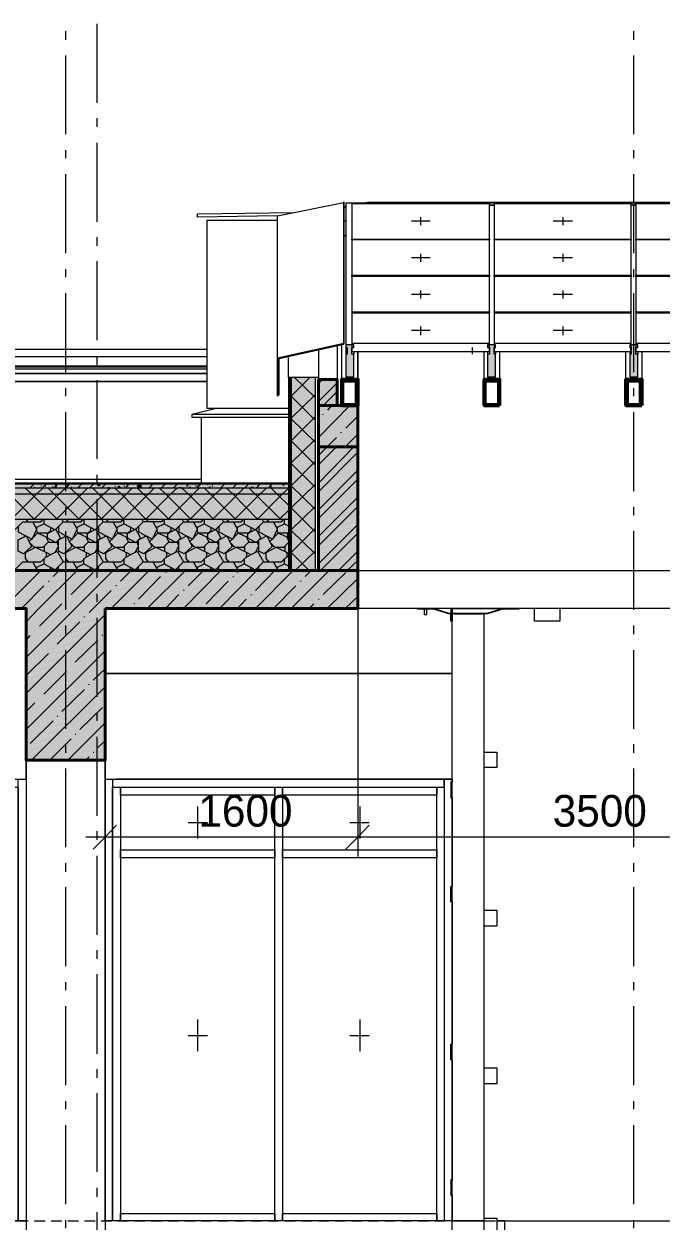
# Model space of a CAD drawing. Header units: millimetres. Extents: x -135211 to 49383, y -8033 to 228499.
# Drawn here: x -91709 to -87675, y 57054 to 64638 of the extents above; entities that cross this region are included whole.
import ezdxf

# ---------------------------------------------------------------- set-up
doc = ezdxf.new("R2010")
doc.units = ezdxf.units.MM
doc.layers.add('PDF _Геометрия', color=7, linetype='Continuous', true_color=0x1d1d1d)
doc.layers.add('PDF _Сплошная заливка', color=7, linetype='Continuous', true_color=0xffffff)
doc.layers.add('PDF _Текст', color=7, linetype='Continuous')

msp = doc.modelspace()

# ---------------------------------------------------------------- hatches: boundary and pattern name
at = {"layer": 'PDF _Сплошная заливка', "transparency": 33554559}
for points in [[(-89619.7, 62546.7), (-89632.4, 62546.7), (-89632.4, 62589.1), (-89619.7, 62589.1), (-89619.7, 62606), (-89670.5, 62606), (-89670.5, 62589.1), (-89662, 62589.1), (-89662, 62546.7), (-89670.5, 62546.7), (-89670.5, 62402.8), (-89619.7, 62402.8)], [(-88722.3, 62546.7), (-88730.8, 62546.7), (-88730.8, 62589.1), (-88722.3, 62589.1), (-88722.3, 62606), (-88773.1, 62606), (-88773.1, 62589.1), (-88760.4, 62589.1), (-88760.4, 62546.7), (-88773.1, 62546.7), (-88773.1, 62402.8), (-88722.3, 62402.8)], [(-87820.7, 62546.7), (-87833.4, 62546.7), (-87833.4, 62589.1), (-87820.7, 62589.1), (-87820.7, 62606), (-87871.5, 62606), (-87871.5, 62589.1), (-87863, 62589.1), (-87863, 62546.7), (-87871.5, 62546.7), (-87871.5, 62402.8), (-87820.7, 62402.8)]]:
    msp.add_hatch(color=7, dxfattribs=at).paths.add_polyline_path(points)
h = msp.add_hatch(color=256, dxfattribs=at)
h.paths.add_polyline_path([(-102920, 61742.4), (-103025.8, 61746.7), (-103135.9, 61746.7), (-103135.9, 61725.5), (-103038.5, 61725.5), (-102945.4, 61721.3), (-102848.1, 61717), (-102754.9, 61712.8), (-102657.6, 61708.6), (-102564.4, 61704.3), (-90026.1, 61700.1), (-90026.1, 61725.5), (-102598.3, 61729.7), (-102810, 61738.2)])
h.paths.add_polyline_path([(-83325.1, 61700.1), (-83325.1, 61725.5), (-85666, 61725.5), (-85666, 61700.1)])
h.paths.add_polyline_path([(-78033.8, 61725.5), (-77805.2, 61725.5), (-77805.2, 61746.7), (-78093.1, 61746.7), (-78385.1, 61742.4), (-78673, 61738.2), (-78965.1, 61734), (-78965.1, 61708.6)])
h = msp.add_hatch(color=256, dxfattribs=at)
h.paths.add_polyline_path([(-102598.3, 61704.3), (-103042.8, 61725.5), (-103135.9, 61725.5), (-103135.9, 61683.2), (-103025.8, 61683.2), (-102920, 61679), (-102810, 61674.7), (-102598.3, 61666.3), (-90026.1, 61662), (-90026.1, 61700.1)])
h.paths.add_polyline_path([(-83325.1, 61662), (-83325.1, 61700.1), (-85666, 61700.1), (-85666, 61662)])
h.paths.add_polyline_path([(-78033.8, 61683.2), (-77805.2, 61683.2), (-77805.2, 61725.5), (-78033.8, 61725.5), (-78965.1, 61708.6), (-78965.1, 61666.3)])
h = msp.add_hatch(color=256, dxfattribs=at)
h.paths.add_polyline_path([(-102920, 61679), (-103025.8, 61683.2), (-103135.9, 61683.2), (-103135.9, 61522.3), (-103025.8, 61522.3), (-102920, 61518.1), (-102810, 61513.9), (-102598.3, 61505.4), (-90026.1, 61501.2), (-90026.1, 61662), (-102598.3, 61666.3), (-102810, 61674.7)])
h.paths.add_polyline_path([(-83325.1, 61501.2), (-83325.1, 61662), (-85666, 61662), (-85666, 61501.2)])
h.paths.add_polyline_path([(-78093.1, 61522.3), (-77805.2, 61522.3), (-77805.2, 61683.2), (-78033.8, 61683.2), (-78965.1, 61666.3), (-78965.1, 61509.6), (-78673, 61513.9), (-78385.1, 61518.1)])
h = msp.add_hatch(color=256, dxfattribs=at)
h.paths.add_polyline_path([(-90026.1, 61175.2), (-90026.1, 61501.2), (-102598.3, 61505.4), (-102810, 61513.9), (-102920, 61518.1), (-103025.8, 61522.3), (-103135.9, 61522.3), (-103135.9, 61175.2)])
h.paths.add_polyline_path([(-83325.1, 61175.2), (-83325.1, 61501.2), (-85666, 61501.2), (-85666, 61175.2)])
h.paths.add_polyline_path([(-78965.1, 61509.6), (-78965.1, 61175.2), (-77805.2, 61175.2), (-77805.2, 61522.3), (-78093.1, 61522.3), (-78385.1, 61518.1), (-78673, 61513.9)])
h = msp.add_hatch(color=256, dxfattribs=at)
h.paths.add_polyline_path([(-89594.3, 60933.9), (-89594.3, 61174.9), (-103546, 61174.9), (-103546, 60933.9)])
h.paths.add_polyline_path([(146.8, 60933.9), (146.8, 61174.9), (-22999.7, 61174.9), (-22999.7, 60933.9)])
h.paths.add_polyline_path([(-23351, 60933.9), (-23351, 61174.9), (-26352.2, 61174.9), (-26352.2, 60933.9)])
h.paths.add_polyline_path([(-26398.8, 60933.9), (-26398.8, 61174.9), (-44097.3, 61174.9), (-44097.3, 60933.9)])
h.paths.add_polyline_path([(-45350.3, 60933.9), (-45350.3, 61174.9), (-51128.4, 61174.9), (-51128.4, 60933.9)])
h.paths.add_polyline_path([(-77398.8, 60933.9), (-77398.8, 61174.9), (-79396.8, 61174.9), (-79396.8, 60933.9)])
h.paths.add_polyline_path([(-82897.6, 60933.9), (-82897.6, 61174.9), (-86097.8, 61174.9), (-86097.8, 60933.9)])

# ---------------------------------------------------------------- linework, layer by layer
at = {"layer": 'PDF _Геометрия', "color": 7, "lineweight": 9}
for points in [[(-91245.2, 64138.4), (-91245.2, 64637.9)], [(-91444.2, 64536.3), (-91444.2, 64591.3)], [(-87846.1, 64536.3), (-87846.1, 64591.3)], [(-91444.2, 63939.4), (-91444.2, 64438.9)], [(-87846.1, 63939.4), (-87846.1, 64438.9)], [(-91245.2, 63986), (-91245.2, 64041)], [(-91245.2, 63384.9), (-91245.2, 63884.4)], [(-91444.2, 63787), (-91444.2, 63837.8)], [(-87846.1, 63787), (-87846.1, 63837.8)], [(-91444.2, 63185.9), (-91444.2, 63685.4)], [(-87846.1, 63185.9), (-87846.1, 63685.4)], [(-90102.3, 62521.3), (-90102.3, 63423), (-89683.2, 63507.6), (-89683.2, 62809.2), (-89683.2, 63507.6), (-89683.2, 62614.5)], [(-89683.2, 63511.9), (-89683.2, 63511.9)], [(-86021.6, 63482.2), (-86021.6, 63490.7), (-86021.6, 63503.4), (-86944.4, 63503.4), (-87846.1, 63503.4), (-88747.7, 63503.4), (-89619.7, 63503.4), (-89670.5, 63503.4), (-89670.5, 63266.4), (-89670.5, 63033.5), (-89670.5, 62800.7), (-89670.5, 62606)], [(-86161.3, 63507.6), (-86144.4, 63503.4), (-86161.3, 63507.6), (-86135.9, 63503.4), (-86161.3, 63507.6), (-86165.5, 63507.6), (-86161.3, 63507.6), (-86165.5, 63507.6), (-89526.6, 63507.6), (-89530.8, 63507.6), (-89547.7, 63503.4), (-89530.8, 63507.6), (-89526.6, 63507.6), (-89530.8, 63507.6)], [(-89530.8, 63507.6), (-89530.8, 63507.6)], [(-89530.8, 63507.6), (-89530.8, 63507.6)], [(-89526.6, 63507.6), (-89526.6, 63507.6)], [(-90102.3, 63423), (-90610.2, 63414.5), (-90610.2, 63435.7), (-90000.7, 63444.1)], [(-89670.5, 63448.4), (-89670.5, 63211.3), (-89670.5, 62978.5), (-89670.5, 62745.7), (-89670.5, 62546.7)], [(-89196.4, 63363.7), (-89196.4, 63414.5)], [(-88294.8, 63363.7), (-88294.8, 63414.5)], [(-90102.3, 63393.3), (-90551, 63393.3), (-90551, 62203.9), (-90034.6, 62203.9)], [(-89670.5, 63389.1), (-89683.2, 63389.1)], [(-89137.1, 63389.1), (-89255.7, 63389.1)], [(-88235.5, 63389.1), (-88358.3, 63389.1)], [(-91245.2, 63232.5), (-91245.2, 63287.5)], [(-89670.5, 63296), (-89683.2, 63296)], [(-89632.4, 63270.6), (-89632.4, 63274.8)], [(-88760.4, 63274.8), (-88760.4, 63270.6)], [(-88730.8, 63270.6), (-88730.8, 63274.8)], [(-87863, 63274.8), (-87863, 63270.6)], [(-87833.4, 63270.6), (-87833.4, 63274.8)], [(-89196.4, 63130.9), (-89196.4, 63181.7)], [(-88294.8, 63130.9), (-88294.8, 63181.7)], [(-91245.2, 62635.6), (-91245.2, 63135.1)], [(-89137.1, 63156.3), (-89255.7, 63156.3)], [(-88235.5, 63156.3), (-88358.3, 63156.3)], [(-91444.2, 63033.5), (-91444.2, 63084.3)], [(-89632.4, 63037.8), (-89632.4, 63046.2)], [(-88760.4, 63046.2), (-88760.4, 63037.8)], [(-88730.8, 63037.8), (-88730.8, 63046.2)], [(-87863, 63046.2), (-87863, 63037.8)], [(-87846.1, 63033.5), (-87846.1, 63084.3)], [(-87833.4, 63037.8), (-87833.4, 63046.2)], [(-89196.4, 62898.1), (-89196.4, 62948.9)], [(-88294.8, 62898.1), (-88294.8, 62948.9)], [(-91444.2, 62432.4), (-91444.2, 62931.9)], [(-89137.1, 62923.5), (-89255.7, 62923.5)], [(-88235.5, 62923.5), (-88358.3, 62923.5)], [(-87846.1, 62432.4), (-87846.1, 62931.9)], [(-89632.4, 62809.2), (-89632.4, 62813.4)], [(-88760.4, 62614.5), (-89632.4, 62614.5), (-89632.4, 62563.7), (-88760.4, 62563.7), (-88760.4, 62614.5), (-88760.4, 62804.9), (-89632.4, 62804.9), (-89632.4, 62614.5)], [(-88760.4, 62813.4), (-88760.4, 62809.2)], [(-88730.8, 62809.2), (-88730.8, 62813.4)], [(-87863, 62614.5), (-88730.8, 62614.5), (-88730.8, 62563.7), (-87863, 62563.7), (-87863, 62614.5), (-87863, 62804.9), (-88730.8, 62804.9), (-88730.8, 62614.5)], [(-87863, 62813.4), (-87863, 62809.2)], [(-87833.4, 62809.2), (-87833.4, 62813.4)], [(-86961.3, 62614.5), (-87833.4, 62614.5), (-87833.4, 62563.7), (-86961.3, 62563.7), (-86961.3, 62614.5), (-86961.3, 62804.9), (-87833.4, 62804.9), (-87833.4, 62614.5)], [(-89196.4, 62665.3), (-89196.4, 62720.3)], [(-88294.8, 62665.3), (-88294.8, 62720.3)], [(-89137.1, 62694.9), (-89255.7, 62694.9)], [(-88235.5, 62694.9), (-88358.3, 62694.9)], [(-90551, 62576.4), (-95309, 62576.4)], [(-89844.1, 62576.4), (-89844.1, 62398.6), (-89844.1, 62385.9)], [(-89725.5, 62601.8), (-89725.5, 62385.9)], [(-89695.9, 62385.9), (-89695.9, 62606)], [(-89683.2, 62610.2), (-89683.2, 62614.5), (-89683.2, 62610.2)], [(-89683.2, 62614.5), (-89683.2, 62614.5)], [(-89662, 62589.1), (-89662, 62546.7)], [(-88870.5, 62589.1), (-88870.5, 62546.7)], [(-87867.2, 62589.1), (-87867.2, 62546.7)], [(-90551, 62529.8), (-95309, 62529.8)], [(-91245.2, 62479), (-91245.2, 62534)], [(-90093.8, 62521.3), (-90093.8, 62288.5)], [(-90034.6, 62398.6), (-90034.6, 62534)], [(-89619.7, 62563.7), (-89619.7, 62546.7)], [(-89594.3, 62220.8), (-89594.3, 62563.7), (-89594.3, 61175.2), (-86097.8, 61175.2), (-86097.8, 62563.7), (-86097.8, 61958.3)], [(-89594.3, 62385.9), (-89594.3, 62563.7), (-89594.3, 61958.3)], [(-88794.3, 62385.9), (-88794.3, 62563.7)], [(-88773.1, 62563.7), (-88773.1, 62546.7)], [(-88722.3, 62563.7), (-88722.3, 62546.7)], [(-88696.9, 62563.7), (-88696.9, 62385.9)], [(-87896.9, 62385.9), (-87896.9, 62563.7)], [(-87871.5, 62563.7), (-87871.5, 62546.7)], [(-87820.7, 62563.7), (-87820.7, 62546.7)], [(-87795.3, 62563.7), (-87795.3, 62385.9)], [(-90551, 62470.5), (-95309, 62470.5)], [(-95309, 62466.3), (-90551, 62466.3)], [(-95309, 62453.6), (-90551, 62453.6)], [(-103127.4, 61755.1), (-103127.4, 62373.2), (-103131.7, 62373.2), (-103135.9, 62373.2), (-103144.4, 62373.2), (-103296.8, 62373.2), (-103296.8, 61175.2), (-103144.4, 61175.2), (-103135.9, 61175.2), (-90026.1, 61175.2), (-90026.1, 61501.2), (-90026.1, 61662), (-90026.1, 61700.1), (-90026.1, 61725.5), (-90026.1, 61729.7), (-102598.3, 61729.7), (-103127.4, 61755.1), (-101235.3, 61755.1)], [(-91245.2, 61882.1), (-91245.2, 62381.6)], [(-90030.3, 62398.6), (-90030.3, 61175.2)], [(-90026.1, 62398.6), (-90026.1, 61175.2)], [(-90017.6, 62398.6), (-90017.6, 61175.2)], [(-89865.2, 62398.6), (-89865.2, 61175.2)], [(-89691.7, 62225), (-89691.7, 62377.4)], [(-89602.8, 62377.4), (-89602.8, 62225)], [(-88790, 62225), (-88790, 62377.4)], [(-88701.1, 62377.4), (-88701.1, 62225)], [(-87888.4, 62225), (-87888.4, 62377.4)], [(-87803.7, 62377.4), (-87803.7, 62225)], [(-91444.2, 62280), (-91444.2, 62330.8)], [(-90102.3, 62284.3), (-90102.3, 62280)], [(-87846.1, 62280), (-87846.1, 62330.8)], [(-90644.1, 62165.8), (-90491.7, 62203.9)], [(-91444.2, 61679), (-91444.2, 62178.5)], [(-90034.6, 62144.6), (-90644.1, 62144.6), (-90644.1, 62165.8), (-90034.6, 62165.8)], [(-90584.9, 61729.7), (-90584.9, 62144.6)], [(-87846.1, 61679), (-87846.1, 62178.5)], [(-95275.1, 61755.1), (-90584.9, 61755.1)], [(-91245.2, 61729.7), (-91245.2, 61780.5)], [(-91245.2, 61128.7), (-91245.2, 61628.2)], [(-91444.2, 61526.6), (-91444.2, 61577.4)], [(-87846.1, 61526.6), (-87846.1, 61577.4)], [(-91444.2, 60925.5), (-91444.2, 61425)], [(-87846.1, 60925.5), (-87846.1, 61425)], [(-89577.4, 61175.2), (-89014.4, 61175.2), (-86097.8, 61175.2)], [(-91245.2, 60976.3), (-91245.2, 61027.1)], [(-91770.1, 59854.5), (-92595.6, 59854.5), (-93196.7, 59854.5), (-91693.9, 59854.5), (-91693.9, 60933.9), (-91693.9, 52857.2)], [(-91194.4, 59363.5), (-91194.4, 59486.2), (-91194.4, 60523.3), (-88997.4, 60523.3), (-91194.4, 60523.3), (-91194.4, 60933.9), (-91194.4, 52857.2), (-88997.4, 52857.2), (-88997.4, 53873.2), (-88997.4, 52857.2), (-88997.4, 60900.1)], [(-89217.6, 60933.9), (-90030.3, 60933.9)], [(-89594.3, 60933.9), (-89594.3, 59486.2), (-89594.3, 59363.5)], [(-87596.3, 57115.7), (-87596.3, 57064.9), (-87596.3, 60933.9), (-88315.9, 60933.9), (-88315.9, 60853.5), (-88476.8, 60853.5), (-88476.8, 60933.9), (-88574.1, 60933.9), (-88574.1, 60929.7), (-88671.5, 60929.7), (-88675.7, 60929.7), (-88773.1, 60900.1), (-88777.3, 60900.1), (-89014.4, 60900.1), (-89018.6, 60900.1), (-89116, 60929.7), (-89120.2, 60929.7), (-89217.6, 60929.7), (-89217.6, 60933.9), (-89120.2, 60933.9)], [(-89175.2, 60929.7), (-89175.2, 60895.8), (-89171, 60895.8), (-89166.8, 60895.8), (-89162.5, 60895.8), (-89158.3, 60895.8), (-89158.3, 60929.7)], [(-89005.9, 60933.9), (-89120.2, 60933.9), (-89111.7, 60933.9), (-89018.6, 60904.3), (-89014.4, 60904.3), (-88777.3, 60904.3), (-88773.1, 60904.3), (-88680, 60933.9), (-88671.5, 60933.9)], [(-88997.4, 60933.9), (-89005.9, 60933.9), (-89005.9, 60904.3)], [(-88997.4, 52857.2), (-88997.4, 57056.4), (-88984.7, 57056.4), (-88807, 57056.4), (-88794.3, 57056.4), (-88807, 57056.4), (-88984.7, 57056.4), (-88997.4, 57056.4), (-88997.4, 60900.1), (-88997.4, 60853.5), (-89005.9, 60853.5), (-89005.9, 60900.1)], [(-88997.4, 60929.7), (-88997.4, 60904.3), (-88997.4, 60933.9), (-88794.3, 60933.9), (-88671.5, 60933.9), (-88574.1, 60933.9)], [(-88984.7, 60900.1), (-88807, 60900.1)], [(-88794.3, 52857.2), (-88794.3, 60900.1)], [(-88315.9, 60933.9), (-88476.8, 60933.9)], [(-91444.2, 60773.1), (-91444.2, 60828.1)], [(-91245.2, 60375.2), (-91245.2, 60874.7)], [(-87846.1, 60773.1), (-87846.1, 60828.1)], [(-91444.2, 60172), (-91444.2, 60671.5)], [(-87846.1, 60172), (-87846.1, 60671.5)], [(-91245.2, 60222.8), (-91245.2, 60273.6)], [(-91444.2, 60019.6), (-91444.2, 60074.6)], [(-91245.2, 59621.7), (-91245.2, 60121.2)], [(-87846.1, 60019.6), (-87846.1, 60074.6)], [(-91444.2, 59422.7), (-91444.2, 59922.2)], [(-91194.4, 59973), (-91194.4, 59854.5), (-88997.4, 59854.5), (-88997.4, 59837.6), (-88997.4, 59854.5), (-89048.2, 59854.5), (-89048.2, 59778.3), (-89048.2, 59380.4), (-89048.2, 57056.4), (-89094.8, 57056.4), (-89094.8, 59380.4), (-89094.8, 59803.7), (-89094.8, 59752.9), (-90072.6, 59752.9), (-90072.6, 59803.7), (-89094.8, 59803.7), (-89048.2, 59803.7), (-89048.2, 59380.4), (-89048.2, 57056.4)], [(-87846.1, 59422.7), (-87846.1, 59922.2)], [(-91757.4, 59803.7), (-91744.7, 59803.7), (-91744.7, 59778.3), (-91744.7, 59854.5), (-91693.9, 59854.5), (-91693.9, 59778.3), (-91693.9, 59380.4), (-91693.9, 57056.4), (-91744.7, 57056.4), (-91744.7, 59380.4), (-91744.7, 59778.3), (-91744.7, 59380.4), (-91744.7, 57056.4), (-91795.5, 57056.4), (-92570.2, 57056.4), (-92570.2, 57103), (-91795.5, 57103), (-91795.5, 57056.4), (-91795.5, 59380.4), (-91795.5, 59778.3), (-91795.5, 59803.7), (-91744.7, 59803.7)], [(-91122.5, 59803.7), (-90098, 59803.7), (-89069.4, 59803.7), (-89048.2, 59803.7), (-89048.2, 59854.5), (-89069.4, 59854.5), (-90098, 59854.5), (-91122.5, 59854.5)], [(-88997.4, 59837.6), (-89005.9, 59837.6), (-89005.9, 59736), (-88997.4, 59736)], [(-91147.8, 59803.7), (-91097.1, 59803.7), (-91097.1, 59380.4), (-91097.1, 57056.4), (-91147.8, 57056.4), (-91147.8, 59380.4), (-91147.8, 59803.7), (-91135.1, 59803.7)], [(-90610.2, 59680.9), (-90610.2, 59477.8)], [(-89581.6, 59680.9), (-89581.6, 59477.8)], [(-90669.5, 59579.3), (-90546.8, 59579.3)], [(-89645.1, 59579.3), (-89522.3, 59579.3)], [(-86097.8, 59363.5), (-86097.8, 59486.2), (-89594.3, 59486.2), (-91317.2, 59486.2)], [(-91245.2, 59469.3), (-91245.2, 59524.3)], [(-91444.2, 59266.1), (-91444.2, 59321.1)], [(-91245.2, 58868.2), (-91245.2, 59367.7)], [(-87846.1, 59266.1), (-87846.1, 59321.1)], [(-91444.2, 58669.2), (-91444.2, 59168.7)], [(-89005.9, 59173), (-88997.4, 59173)], [(-89005.9, 59075.6), (-89005.9, 59173)], [(-87846.1, 58669.2), (-87846.1, 59168.7)], [(-88997.4, 59075.6), (-89005.9, 59075.6)], [(-91245.2, 58715.8), (-91245.2, 58770.8)], [(-91444.2, 58516.8), (-91444.2, 58567.6)], [(-91245.2, 58114.7), (-91245.2, 58618.4)], [(-87846.1, 58516.8), (-87846.1, 58567.6)], [(-91444.2, 57915.8), (-91444.2, 58415.3)], [(-87846.1, 57915.8), (-87846.1, 58415.3)], [(-90610.2, 58330.6), (-90610.2, 58131.6)], [(-89581.6, 58330.6), (-89581.6, 58131.6)], [(-90669.5, 58229), (-90546.8, 58229)], [(-89645.1, 58229), (-89522.3, 58229)], [(-88997.4, 58076.6), (-89005.9, 58076.6), (-89005.9, 58174), (-88997.4, 58174)], [(-91245.2, 57962.3), (-91245.2, 58017.3)], [(-91245.2, 57365.5), (-91245.2, 57865)], [(-91444.2, 57763.4), (-91444.2, 57814.2)], [(-87846.1, 57763.4), (-87846.1, 57814.2)], [(-91444.2, 57162.3), (-91444.2, 57661.8)], [(-87846.1, 57162.3), (-87846.1, 57661.8)], [(-91245.2, 57208.8), (-91245.2, 57263.9)], [(-88997.4, 57314.7), (-89005.9, 57314.7), (-89005.9, 57217.3), (-88997.4, 57217.3)], [(-88997.4, 57056.4), (-88997.4, 57217.3), (-88997.4, 57056.4), (-91194.4, 57056.4), (-91194.4, 56976), (-88997.4, 56976), (-91194.4, 56976), (-91194.4, 56324.1), (-88997.4, 56324.1), (-91194.4, 56324.1), (-91194.4, 55655.3), (-88997.4, 55655.3), (-88997.4, 54973.8), (-89005.9, 54973.8), (-89005.9, 54876.4), (-88997.4, 54876.4), (-88997.4, 53974.8), (-88997.4, 54876.4)], [(-91245.2, 56612), (-91245.2, 57111.5)], [(-93446.4, 57056.4), (-91693.9, 57056.4), (-91693.9, 56976), (-93446.4, 56976), (-93497.2, 56976)], [(-91748.9, 57056.4), (-91681.2, 57056.4)], [(-91643.1, 57056.4), (-91575.4, 57056.4)], [(-91537.3, 57056.4), (-91469.6, 57056.4)], [(-91444.2, 57009.9), (-91444.2, 57060.7)], [(-91431.5, 57056.4), (-91363.7, 57056.4)], [(-91325.6, 57056.4), (-91257.9, 57056.4)], [(-91219.8, 57056.4), (-91152.1, 57056.4)], [(-91114, 57056.4), (-91046.3, 57056.4)], [(-91008.2, 57056.4), (-90940.4, 57056.4)], [(-90902.3, 57056.4), (-90834.6, 57056.4)], [(-90796.5, 57056.4), (-90728.8, 57056.4)], [(-90690.7, 57056.4), (-90622.9, 57056.4)], [(-90584.9, 57056.4), (-90521.4, 57056.4)], [(-90479, 57056.4), (-90415.5, 57056.4)], [(-90373.2, 57056.4), (-90309.7, 57056.4)], [(-90267.4, 57056.4), (-90203.9, 57056.4)], [(-90161.5, 57056.4), (-90098, 57056.4)], [(-90055.7, 57056.4), (-89992.2, 57056.4)], [(-89949.9, 57056.4), (-89886.4, 57056.4)], [(-89844.1, 57056.4), (-89780.6, 57056.4)], [(-89738.2, 57056.4), (-89674.7, 57056.4)], [(-89632.4, 57056.4), (-89568.9, 57056.4)], [(-89526.6, 57056.4), (-89463.1, 57056.4)], [(-89420.8, 57056.4), (-89357.3, 57056.4)], [(-89314.9, 57056.4), (-89251.4, 57056.4)], [(-89213.3, 57056.4), (-89145.6, 57056.4)], [(-89107.5, 57056.4), (-89039.8, 57056.4)], [(-89001.7, 57056.4), (-88934, 57056.4)], [(-88895.9, 57056.4), (-88828.1, 57056.4)], [(-88790, 57056.4), (-88722.3, 57056.4)], [(-87604.8, 57056.4), (-87604.8, 57064.9), (-87600.5, 57060.7), (-87600.5, 57056.4), (-87587.8, 57056.4), (-87587.8, 56976), (-88663, 56976), (-88663, 57056.4), (-88713.8, 57056.4), (-88663, 57056.4), (-87587.8, 57056.4)], [(-88684.2, 57056.4), (-88616.5, 57056.4)], [(-88578.4, 57056.4), (-88531.8, 57056.4)], [(-87846.1, 57009.9), (-87846.1, 57060.7)]]:
    msp.add_lwpolyline(points, dxfattribs=at)
for points in [[(-89683.2, 62614.5), (-89683.2, 63511.9), (-89683.2, 62614.5), (-90102.3, 62521.3), (-90102.3, 62280), (-90093.8, 62288.5), (-90102.3, 62284.3), (-90102.3, 62517.1), (-89683.2, 62610.2)], [(-89670.5, 63478), (-89683.2, 63473.8), (-89670.5, 63478), (-89683.2, 63478)], [(-89632.4, 63274.8), (-88760.4, 63274.8), (-88760.4, 63499.2), (-89632.4, 63499.2)], [(-89619.7, 63499.2), (-89619.7, 63503.4)], [(-89556.2, 63503.4), (-89530.8, 63507.6), (-89526.6, 63507.6), (-89530.8, 63507.6), (-89526.6, 63507.6), (-86165.5, 63507.6), (-86161.3, 63507.6), (-89530.8, 63507.6), (-89526.6, 63507.6), (-89530.8, 63507.6)], [(-86165.5, 63507.6), (-86161.3, 63507.6), (-86165.5, 63507.6), (-89526.6, 63507.6)], [(-88730.8, 63490.7), (-88747.7, 63490.7), (-88760.4, 63490.7)], [(-88730.8, 63274.8), (-87863, 63274.8), (-87863, 63499.2), (-88730.8, 63499.2)], [(-87863, 63490.7), (-87833.4, 63490.7), (-87846.1, 63490.7)], [(-87833.4, 63274.8), (-86961.3, 63274.8), (-86961.3, 63499.2), (-87833.4, 63499.2)], [(-89632.4, 63046.2), (-88760.4, 63046.2), (-88760.4, 63270.6), (-89632.4, 63270.6)], [(-88730.8, 63046.2), (-87863, 63046.2), (-87863, 63270.6), (-88730.8, 63270.6)], [(-87833.4, 63046.2), (-86961.3, 63046.2), (-86961.3, 63270.6), (-87833.4, 63270.6)], [(-89632.4, 62813.4), (-88760.4, 62813.4), (-88760.4, 63037.8), (-89632.4, 63037.8)], [(-88730.8, 62813.4), (-87863, 62813.4), (-87863, 63037.8), (-88730.8, 63037.8)], [(-87833.4, 62813.4), (-86961.3, 62813.4), (-86961.3, 63037.8), (-87833.4, 63037.8)], [(-90102.3, 62517.1), (-90102.3, 62284.3)], [(-95309, 62424), (-90551, 62424)], [(-95309, 62373.2), (-90551, 62373.2)], [(-89844.1, 61175.2), (-89844.1, 62398.6), (-89865.2, 62398.6), (-90017.6, 62398.6), (-90026.1, 62398.6), (-90030.3, 62398.6), (-90034.6, 62398.6), (-90034.6, 61175.2), (-90030.3, 61175.2), (-90026.1, 61175.2), (-90017.6, 61175.2), (-89865.2, 61175.2)], [(-86097.8, 61175.2), (-86097.8, 60933.9), (-89594.3, 60933.9), (-89594.3, 61175.2)], [(-88713.8, 60023.8), (-88713.8, 59926.5), (-88794.3, 59926.5), (-88794.3, 60023.8)], [(-91147.8, 59854.5), (-91147.8, 59778.3), (-91147.8, 59380.4), (-91147.8, 57056.4), (-91194.4, 57056.4), (-91194.4, 59380.4), (-91194.4, 59778.3), (-91194.4, 59854.5)], [(-90119.2, 59752.9), (-91097.1, 59752.9), (-91097.1, 59803.7), (-90119.2, 59803.7)], [(-90119.2, 59380.4), (-90119.2, 59803.7), (-90072.6, 59803.7), (-90072.6, 59380.4), (-90072.6, 57056.4), (-90119.2, 57056.4)], [(-88997.4, 59380.4), (-88997.4, 59736), (-88997.4, 59173)], [(-90119.2, 59355), (-91097.1, 59355), (-91097.1, 59405.8), (-90119.2, 59405.8)], [(-89094.8, 59355), (-90072.6, 59355), (-90072.6, 59405.8), (-89094.8, 59405.8)], [(-88997.4, 59075.6), (-88997.4, 58174)], [(-88713.8, 59024.8), (-88713.8, 58923.2), (-88794.3, 58923.2), (-88794.3, 59024.8)], [(-88997.4, 58076.6), (-88997.4, 57314.7)], [(-88713.8, 58025.8), (-88713.8, 57924.2), (-88794.3, 57924.2), (-88794.3, 58025.8)], [(-91097.1, 57103), (-90119.2, 57103), (-90119.2, 57056.4), (-91097.1, 57056.4)], [(-90072.6, 57103), (-89094.8, 57103), (-89094.8, 57056.4), (-90072.6, 57056.4)], [(-88794.3, 56874.4), (-88794.3, 57073.4), (-88713.8, 57073.4), (-88713.8, 56874.4)]]:
    msp.add_lwpolyline(points, close=True, dxfattribs=at)
at = {"layer": 'PDF _Геометрия', "color": 7, "lineweight": 20}
for points in [[(-89662, 62589.1), (-89662, 62546.7), (-89670.5, 62546.7), (-89670.5, 62402.8), (-89619.7, 62402.8), (-89619.7, 62546.7), (-89632.4, 62546.7), (-89632.4, 62589.1), (-89619.7, 62589.1), (-89619.7, 62606), (-89670.5, 62606), (-89670.5, 62589.1)], [(-88760.4, 62589.1), (-88760.4, 62546.7), (-88773.1, 62546.7), (-88773.1, 62402.8), (-88722.3, 62402.8), (-88722.3, 62546.7), (-88730.8, 62546.7), (-88730.8, 62589.1), (-88722.3, 62589.1), (-88722.3, 62606), (-88773.1, 62606), (-88773.1, 62589.1)], [(-87863, 62589.1), (-87863, 62546.7), (-87871.5, 62546.7), (-87871.5, 62402.8), (-87820.7, 62402.8), (-87820.7, 62546.7), (-87833.4, 62546.7), (-87833.4, 62589.1), (-87820.7, 62589.1), (-87820.7, 62606), (-87871.5, 62606), (-87871.5, 62589.1)]]:
    msp.add_lwpolyline(points, close=True, dxfattribs=at)
at = {"layer": 'PDF _Геометрия', "color": 7, "lineweight": 40}
for points in [[(-91194.4, 60933.9), (-89594.3, 60933.9), (-89594.3, 61175.2), (-103296.8, 61175.2), (-103296.8, 62373.2), (-103546.5, 62373.2), (-103546.5, 61175.2), (-103546.5, 60933.9), (-103546.5, 60354), (-103047, 60354), (-103047, 60933.9), (-91693.9, 60933.9), (-91693.9, 59973), (-91194.4, 59973)], [(-89844.1, 62385.9), (-89844.1, 62220.8), (-89725.5, 62220.8), (-89725.5, 62385.9)], [(-89594.3, 61958.3), (-89594.3, 62220.8), (-89844.1, 62220.8), (-89844.1, 61958.3)], [(-89844.1, 61958.3), (-89844.1, 61175.2), (-89594.3, 61175.2), (-89594.3, 61958.3)]]:
    msp.add_lwpolyline(points, close=True, dxfattribs=at)
at = {"layer": 'PDF _Геометрия', "lineweight": 9}
for points in [[(-89865.2, 62127.7), (-90017.6, 62280), (-89899.1, 62398.6)], [(-89865.2, 62271.6), (-89996.5, 62398.6)], [(-89844.1, 62360.5), (-89818.7, 62385.9)], [(-89844.1, 62246.2), (-89725.5, 62364.7)], [(-90017.6, 62140.4), (-89865.2, 62288.5)], [(-89814.4, 62220.8), (-89725.5, 62309.7)], [(-89844.1, 62017.6), (-89645.1, 62220.8)], [(-89784.8, 62191.2), (-89759.4, 62220.8)], [(-89865.2, 61844), (-90017.6, 61996.4), (-89865.2, 62148.8)], [(-89865.2, 61988), (-90017.6, 62136.1)], [(-89844.1, 62131.9), (-89844.1, 62131.9)], [(-89814.4, 62161.5), (-89814.4, 62165.8)], [(-89670.5, 62076.9), (-89594.3, 62153.1)], [(-89700.1, 62047.2), (-89700.1, 62051.5)], [(-89674.7, 61958.3), (-89594.3, 62038.8)], [(-90017.6, 61856.7), (-89865.2, 62004.9)], [(-89844.1, 61903.3), (-89789, 61958.3), (-89729.8, 62017.6)], [(-89844.1, 61729.7), (-89619.7, 61958.3)], [(-89844.1, 61844), (-89729.8, 61958.3)], [(-89844.1, 61674.7), (-89594.3, 61924.5)], [(-89865.2, 61564.7), (-90017.6, 61712.8), (-89865.2, 61865.2)], [(-89865.2, 61704.3), (-90017.6, 61852.5)], [(-89844.1, 61560.4), (-89594.3, 61810.2)], [(-89844.1, 61505.4), (-89594.3, 61755.1)], [(-91842.1, 61700.1), (-91799.7, 61662), (-91643.1, 61501.2), (-91486.5, 61662), (-91444.2, 61700.1)], [(-91787, 61501.2), (-91626.2, 61662), (-91588.1, 61700.1)], [(-91499.2, 61501.2), (-91660, 61662), (-91702.4, 61700.1)], [(-91693.9, 61717), (-91693.9, 61717)], [(-91668.5, 61700.1), (-91643.1, 61725.5)], [(-91643.1, 61704.3), (-91638.9, 61704.3)], [(-91613.5, 61700.1), (-91613.5, 61700.1)], [(-91600.8, 61712.8), (-91596.6, 61712.8)], [(-91592.3, 61700.1), (-91571.2, 61721.3)], [(-91575.4, 61712.8), (-91571.2, 61712.8)], [(-91359.5, 61501.2), (-91520.4, 61662), (-91558.5, 61700.1)], [(-91528.8, 61708.6), (-91524.6, 61708.6)], [(-91516.1, 61700.1), (-91495, 61725.5)], [(-91511.9, 61721.3), (-91507.7, 61717)], [(-91507.7, 61708.6), (-91503.4, 61708.6)], [(-91503.4, 61501.2), (-91342.6, 61662), (-91304.5, 61700.1)], [(-91439.9, 61700.1), (-91418.8, 61725.5)], [(-91439.9, 61717), (-91435.7, 61721.3)], [(-91207.1, 61484.2), (-91215.6, 61501.2), (-91376.4, 61662), (-91418.8, 61700.1)], [(-91410.3, 61704.3), (-91406.1, 61704.3)], [(-91368, 61700.1), (-91342.6, 61725.5)], [(-91363.7, 61501.2), (-91202.9, 61662), (-91160.5, 61700.1)], [(-91329.9, 61501.2), (-91329.9, 61471.5), (-91257.9, 61433.4), (-91207.1, 61484.2), (-91092.8, 61484.2), (-91080.1, 61501.2), (-90919.3, 61662), (-90881.2, 61700.1)], [(-91317.2, 61700.1), (-91312.9, 61700.1)], [(-91291.8, 61700.1), (-91266.4, 61725.5)], [(-90826.1, 61501.2), (-90838.8, 61484.2), (-90953.1, 61484.2), (-91003.9, 61433.4), (-91075.9, 61471.5), (-91075.9, 61501.2), (-91236.7, 61662), (-91274.8, 61700.1)], [(-91241, 61725.5), (-91236.7, 61721.3), (-91236.7, 61725.5)], [(-91219.8, 61501.2), (-91059, 61662), (-91020.9, 61700.1)], [(-91215.6, 61700.1), (-91190.2, 61725.5)], [(-91173.2, 61704.3), (-91169, 61704.3)], [(-91135.1, 61700.1), (-91092.8, 61662), (-90936.2, 61501.2), (-90779.6, 61662), (-90737.2, 61700.1)], [(-91130.9, 61712.8), (-91130.9, 61708.6)], [(-91126.7, 61712.8), (-91126.7, 61712.8)], [(-91075.9, 61708.6), (-91071.7, 61712.8)], [(-91063.2, 61700.1), (-91042, 61725.5)], [(-91059, 61717), (-91059, 61717)], [(-91016.6, 61721.3), (-91012.4, 61725.5)], [(-90792.3, 61501.2), (-90953.1, 61662), (-90991.2, 61700.1)], [(-90987, 61700.1), (-90965.8, 61725.5)], [(-90982.8, 61721.3), (-90982.8, 61725.5)], [(-90978.5, 61700.1), (-90974.3, 61704.3), (-90974.3, 61700.1)], [(-90915, 61700.1), (-90889.6, 61725.5)], [(-90652.6, 61501.2), (-90813.4, 61662), (-90851.5, 61700.1)], [(-90838.8, 61700.1), (-90813.4, 61725.5)], [(-90796.5, 61501.2), (-90635.6, 61662), (-90597.5, 61700.1)], [(-90762.6, 61700.1), (-90737.2, 61725.5)], [(-90728.8, 61700.1), (-90720.3, 61704.3), (-90724.5, 61700.1)], [(-90508.7, 61501.2), (-90669.5, 61662), (-90711.8, 61700.1), (-90707.6, 61704.3)], [(-90678, 61708.6), (-90665.3, 61725.5)], [(-90656.8, 61704.3), (-90656.8, 61708.6)], [(-90656.8, 61501.2), (-90496, 61662), (-90453.6, 61700.1)], [(-90622.9, 61712.8), (-90618.7, 61712.8)], [(-90614.5, 61712.8), (-90610.2, 61712.8)], [(-90610.2, 61700.1), (-90589.1, 61725.5)], [(-90369, 61501.2), (-90529.8, 61662), (-90567.9, 61700.1)], [(-90546.8, 61721.3), (-90542.5, 61721.3)], [(-90538.3, 61700.1), (-90529.8, 61708.6)], [(-90517.1, 61721.3), (-90512.9, 61721.3)], [(-90517.1, 61712.8), (-90517.1, 61708.6)], [(-90512.9, 61501.2), (-90352, 61662), (-90313.9, 61700.1)], [(-90462.1, 61700.1), (-90436.7, 61725.5)], [(-90428.2, 61700.1), (-90385.9, 61662), (-90229.3, 61501.2), (-90072.6, 61662), (-90030.3, 61700.1)], [(-90385.9, 61700.1), (-90360.5, 61725.5)], [(-90373.2, 61501.2), (-90212.3, 61662), (-90170, 61700.1)], [(-90309.7, 61700.1), (-90284.3, 61725.5)], [(-90085.3, 61501.2), (-90246.2, 61662), (-90284.3, 61700.1)], [(-90267.4, 61708.6), (-90267.4, 61704.3)], [(-90258.9, 61704.3), (-90254.7, 61704.3)], [(-90233.5, 61700.1), (-90212.3, 61725.5)], [(-90212.3, 61700.1), (-90208.1, 61700.1)], [(-90165.8, 61717), (-90165.8, 61717)], [(-90161.5, 61725.5), (-90161.5, 61725.5)], [(-90157.3, 61700.1), (-90136.1, 61725.5)], [(-90144.6, 61708.6), (-90140.4, 61708.6)], [(-90026.1, 61581.6), (-90106.5, 61662), (-90144.6, 61700.1)], [(-90085.3, 61700.1), (-90081.1, 61704.3)], [(-90068.4, 61712.8), (-90059.9, 61725.5)], [(-90068.4, 61725.5), (-90064.2, 61721.3), (-90064.2, 61725.5)], [(-89865.2, 61420.7), (-90017.6, 61573.1), (-89865.2, 61721.3)], [(-90017.6, 61433.4), (-89865.2, 61581.6)], [(-89844.1, 61391.1), (-89594.3, 61640.9)], [(-89844.1, 61331.8), (-89594.3, 61581.6)], [(-90089.6, 61501.2), (-90026.1, 61564.7)], [(-91837.8, 61501.2), (-91837.8, 61471.5), (-91765.9, 61433.4), (-91715.1, 61484.2), (-91600.8, 61484.2), (-91588.1, 61501.2)], [(-91744.7, 61458.8), (-91744.7, 61420.7), (-91655.8, 61374.2), (-91626.2, 61437.7), (-91651.6, 61484.2)], [(-91681.2, 61484.2), (-91693.9, 61501.2)], [(-91541.5, 61450.4), (-91541.5, 61429.2), (-91558.5, 61412.3), (-91617.7, 61412.3), (-91626.2, 61420.7), (-91626.2, 61450.4), (-91583.9, 61471.5)], [(-91583.9, 61501.2), (-91583.9, 61471.5), (-91511.9, 61433.4), (-91461.1, 61484.2), (-91346.8, 61484.2), (-91334.1, 61501.2)], [(-91490.7, 61458.8), (-91490.7, 61420.7), (-91401.8, 61374.2), (-91372.2, 61437.7), (-91397.6, 61484.2)], [(-91461.1, 61484.2), (-91469.6, 61501.2)], [(-91427.2, 61484.2), (-91439.9, 61501.2)], [(-91287.5, 61450.4), (-91287.5, 61429.2), (-91304.5, 61412.3), (-91363.7, 61412.3), (-91372.2, 61420.7), (-91372.2, 61450.4), (-91329.9, 61471.5)], [(-91236.7, 61458.8), (-91236.7, 61420.7), (-91147.8, 61374.2), (-91118.2, 61437.7), (-91143.6, 61484.2)], [(-91173.2, 61484.2), (-91185.9, 61501.2)], [(-91033.6, 61450.4), (-91033.6, 61429.2), (-91050.5, 61412.3), (-91109.8, 61412.3), (-91118.2, 61420.7), (-91118.2, 61450.4), (-91075.9, 61471.5)], [(-90982.8, 61458.8), (-90982.8, 61420.7), (-90893.9, 61374.2), (-90864.2, 61437.7), (-90889.6, 61484.2)], [(-90953.1, 61484.2), (-90961.6, 61501.2)], [(-90919.3, 61484.2), (-90932, 61501.2)], [(-90779.6, 61450.4), (-90779.6, 61429.2), (-90796.5, 61412.3), (-90855.8, 61412.3), (-90864.2, 61420.7), (-90864.2, 61450.4), (-90821.9, 61471.5)], [(-90821.9, 61501.2), (-90821.9, 61471.5), (-90749.9, 61433.4), (-90699.1, 61484.2), (-90584.9, 61484.2), (-90572.2, 61501.2)], [(-90728.8, 61458.8), (-90728.8, 61420.7), (-90639.9, 61374.2), (-90610.2, 61437.7), (-90635.6, 61484.2)], [(-90699.1, 61484.2), (-90707.6, 61501.2)], [(-90665.3, 61484.2), (-90678, 61501.2)], [(-90525.6, 61450.4), (-90525.6, 61429.2), (-90542.5, 61412.3), (-90601.8, 61412.3), (-90610.2, 61420.7), (-90610.2, 61450.4), (-90567.9, 61471.5)], [(-90567.9, 61501.2), (-90567.9, 61471.5), (-90496, 61433.4), (-90445.2, 61484.2), (-90330.9, 61484.2), (-90318.2, 61501.2)], [(-90474.8, 61458.8), (-90474.8, 61420.7), (-90385.9, 61374.2), (-90356.3, 61437.7), (-90381.7, 61484.2)], [(-90445.2, 61484.2), (-90453.6, 61501.2)], [(-90411.3, 61484.2), (-90424, 61501.2)], [(-90271.6, 61450.4), (-90271.6, 61429.2), (-90288.5, 61412.3), (-90347.8, 61412.3), (-90356.3, 61420.7), (-90356.3, 61450.4), (-90313.9, 61471.5)], [(-90313.9, 61501.2), (-90313.9, 61471.5), (-90242, 61433.4), (-90191.2, 61484.2), (-90076.9, 61484.2), (-90064.2, 61501.2)], [(-90220.8, 61458.8), (-90220.8, 61420.7), (-90131.9, 61374.2), (-90102.3, 61437.7), (-90127.7, 61484.2)], [(-90191.2, 61484.2), (-90199.6, 61501.2)], [(-90157.3, 61484.2), (-90170, 61501.2)], [(-90026.1, 61420.7), (-90034.6, 61412.3), (-90093.8, 61412.3), (-90102.3, 61420.7), (-90102.3, 61450.4), (-90059.9, 61471.5), (-90026.1, 61454.6)], [(-90059.9, 61471.5), (-90059.9, 61501.2)], [(-89903.3, 61175.2), (-90017.6, 61289.5), (-89865.2, 61441.9)], [(-89865.2, 61281), (-90017.6, 61429.2)], [(-89844.1, 61217.5), (-89594.3, 61467.3)], [(-91511.9, 61289.5), (-91490.7, 61331.8), (-91499.2, 61353), (-91558.5, 61353)], [(-91257.9, 61289.5), (-91236.7, 61331.8), (-91245.2, 61353), (-91304.5, 61353)], [(-91003.9, 61289.5), (-90982.8, 61331.8), (-90991.2, 61353), (-91050.5, 61353)], [(-90749.9, 61289.5), (-90728.8, 61331.8), (-90737.2, 61353), (-90796.5, 61353)], [(-90496, 61289.5), (-90474.8, 61331.8), (-90483.3, 61353), (-90542.5, 61353)], [(-90242, 61289.5), (-90220.8, 61331.8), (-90229.3, 61353), (-90288.5, 61353)], [(-90026.1, 61374.2), (-90038.8, 61382.6), (-90038.8, 61408), (-90026.1, 61416.5)], [(-90034.6, 61353), (-90026.1, 61353)], [(-89831.4, 61175.2), (-89594.3, 61412.3)], [(-91837.8, 61251.4), (-91837.8, 61217.5), (-91765.9, 61179.4), (-91715.1, 61230.2), (-91600.8, 61230.2), (-91566.9, 61264.1), (-91566.9, 61289.5)], [(-91681.2, 61230.2), (-91698.1, 61251.4), (-91698.1, 61289.5), (-91634.7, 61323.4), (-91541.5, 61276.8)], [(-91693.9, 60849.3), (-91613.5, 60933.9), (-91372.2, 61175.2), (-91372.2, 61196.4), (-91329.9, 61217.5), (-91257.9, 61179.4), (-91207.1, 61230.2), (-91092.8, 61230.2), (-91059, 61264.1), (-91059, 61289.5)], [(-91583.9, 61251.4), (-91583.9, 61217.5), (-91511.9, 61179.4), (-91461.1, 61230.2), (-91346.8, 61230.2), (-91312.9, 61264.1), (-91312.9, 61289.5)], [(-91579.6, 61298), (-91579.6, 61327.6)], [(-91571.2, 61259.9), (-91499.2, 61298), (-91461.1, 61230.2)], [(-91427.2, 61230.2), (-91444.2, 61251.4), (-91444.2, 61289.5), (-91380.7, 61323.4), (-91287.5, 61276.8)], [(-91325.6, 61298), (-91325.6, 61327.6)], [(-91317.2, 61259.9), (-91245.2, 61298), (-91207.1, 61230.2)], [(-91173.2, 61230.2), (-91190.2, 61251.4), (-91190.2, 61289.5), (-91126.7, 61323.4), (-91033.6, 61276.8)], [(-91075.9, 61251.4), (-91075.9, 61217.5), (-91003.9, 61179.4), (-90953.1, 61230.2), (-90838.8, 61230.2), (-90805, 61264.1), (-90805, 61289.5)], [(-91071.7, 61298), (-91071.7, 61327.6)], [(-91063.2, 61259.9), (-90991.2, 61298), (-90953.1, 61230.2)], [(-90919.3, 61230.2), (-90936.2, 61251.4), (-90936.2, 61289.5), (-90872.7, 61323.4), (-90779.6, 61276.8)], [(-90821.9, 61251.4), (-90821.9, 61217.5), (-90749.9, 61179.4), (-90699.1, 61230.2), (-90584.9, 61230.2), (-90551, 61264.1), (-90551, 61289.5)], [(-90817.7, 61298), (-90817.7, 61327.6)], [(-90809.2, 61259.9), (-90737.2, 61298), (-90699.1, 61230.2)], [(-90665.3, 61230.2), (-90682.2, 61251.4), (-90682.2, 61289.5), (-90618.7, 61323.4), (-90525.6, 61276.8)], [(-90567.9, 61251.4), (-90567.9, 61217.5), (-90496, 61179.4), (-90445.2, 61230.2), (-90330.9, 61230.2), (-90297, 61264.1), (-90297, 61289.5)], [(-90563.7, 61298), (-90563.7, 61327.6)], [(-90555.2, 61259.9), (-90483.3, 61298), (-90445.2, 61230.2)], [(-90411.3, 61230.2), (-90428.2, 61251.4), (-90428.2, 61289.5), (-90364.7, 61323.4), (-90271.6, 61276.8)], [(-90313.9, 61251.4), (-90313.9, 61217.5), (-90242, 61179.4), (-90191.2, 61230.2), (-90076.9, 61230.2), (-90043, 61264.1), (-90043, 61289.5)], [(-90309.7, 61298), (-90309.7, 61327.6)], [(-90301.2, 61259.9), (-90229.3, 61298), (-90191.2, 61230.2)], [(-90157.3, 61230.2), (-90174.2, 61251.4), (-90174.2, 61289.5), (-90110.7, 61323.4), (-90026.1, 61281)], [(-90055.7, 61298), (-90055.7, 61327.6)], [(-89992.2, 61175.2), (-89865.2, 61298)], [(-89717.1, 61175.2), (-89594.3, 61298)], [(-91630.4, 61175.2), (-91626.2, 61183.7), (-91651.6, 61230.2)], [(-91626.2, 61175.2), (-91626.2, 61196.4), (-91583.9, 61217.5)], [(-91490.7, 61175.2), (-91490.7, 61204.8)], [(-91376.4, 61175.2), (-91372.2, 61183.7), (-91397.6, 61230.2)], [(-91329.9, 61217.5), (-91329.9, 61251.4)], [(-91236.7, 61175.2), (-91236.7, 61204.8)], [(-91122.5, 61175.2), (-91118.2, 61183.7), (-91143.6, 61230.2)], [(-91118.2, 61175.2), (-91118.2, 61196.4), (-91075.9, 61217.5)], [(-90982.8, 61175.2), (-90982.8, 61204.8)], [(-90868.5, 61175.2), (-90864.2, 61183.7), (-90889.6, 61230.2)], [(-90864.2, 61175.2), (-90864.2, 61196.4), (-90821.9, 61217.5)], [(-90728.8, 61175.2), (-90728.8, 61204.8)], [(-90614.5, 61175.2), (-90610.2, 61183.7), (-90635.6, 61230.2)], [(-90610.2, 61175.2), (-90610.2, 61196.4), (-90567.9, 61217.5)], [(-90474.8, 61175.2), (-90474.8, 61204.8)], [(-90360.5, 61175.2), (-90356.3, 61183.7), (-90381.7, 61230.2)], [(-90356.3, 61175.2), (-90356.3, 61196.4), (-90313.9, 61217.5)], [(-90220.8, 61175.2), (-90220.8, 61204.8)], [(-90106.5, 61175.2), (-90102.3, 61183.7), (-90127.7, 61230.2)], [(-90102.3, 61175.2), (-90102.3, 61196.4), (-90059.9, 61217.5), (-90026.1, 61200.6)], [(-90059.9, 61217.5), (-90059.9, 61251.4)], [(-90047.3, 61259.9), (-90026.1, 61272.6)], [(-89662, 61175.2), (-89594.3, 61238.7)], [(-91842.1, 60933.9), (-91600.8, 61175.2)], [(-91693.9, 60624.9), (-91384.9, 60933.9), (-91143.6, 61175.2)], [(-91541.5, 61175.2), (-91541.5, 61196.4)], [(-91541.5, 61175.2), (-91541.5, 61175.2)], [(-91503.4, 61175.2), (-91507.7, 61183.7), (-91524.6, 61175.2)], [(-91524.6, 61137.1), (-91486.5, 61175.2)], [(-91410.3, 61022.8), (-91270.6, 61162.5)], [(-91287.5, 61175.2), (-91287.5, 61196.4)], [(-91287.5, 61175.2), (-91287.5, 61175.2)], [(-91249.4, 61175.2), (-91253.7, 61183.7), (-91270.6, 61175.2)], [(-91156.3, 60933.9), (-90915, 61175.2)], [(-91097.1, 61107.5), (-91029.3, 61175.2)], [(-91033.6, 61175.2), (-91033.6, 61196.4)], [(-91033.6, 61175.2), (-91033.6, 61175.2)], [(-90995.5, 61175.2), (-90999.7, 61183.7), (-91016.6, 61175.2)], [(-90982.8, 60993.2), (-90843.1, 61137.1)], [(-90927.7, 60933.9), (-90686.4, 61175.2)], [(-90813.4, 61162.5), (-90809.2, 61166.7)], [(-90779.6, 61175.2), (-90779.6, 61196.4)], [(-90779.6, 61175.2), (-90779.6, 61175.2)], [(-90741.5, 61175.2), (-90745.7, 61183.7), (-90762.6, 61175.2)], [(-90699.1, 60933.9), (-90462.1, 61175.2)], [(-90669.5, 61077.9), (-90572.2, 61175.2)], [(-90525.6, 61175.2), (-90525.6, 61196.4)], [(-90525.6, 61175.2), (-90525.6, 61175.2)], [(-90487.5, 61175.2), (-90491.7, 61183.7), (-90508.7, 61175.2)], [(-90470.6, 60933.9), (-90233.5, 61175.2), (-90237.7, 61183.7), (-90254.7, 61175.2)], [(-90385.9, 61137.1), (-90381.7, 61137.1)], [(-90356.3, 61162.5), (-90347.8, 61175.2)], [(-90271.6, 61175.2), (-90271.6, 61196.4)], [(-90271.6, 61175.2), (-90271.6, 61175.2)], [(-90242, 60933.9), (-90004.9, 61175.2)], [(-90242, 61048.2), (-90119.2, 61175.2)], [(-90017.6, 60933.9), (-89776.3, 61175.2)], [(-89928.7, 61137.1), (-89890.6, 61175.2)], [(-89814.4, 61022.8), (-89670.5, 61162.5)], [(-89789, 60933.9), (-89594.3, 61124.4)], [(-91723.5, 60933.9), (-91583.9, 61077.9)], [(-91554.2, 61107.5), (-91550, 61107.5)], [(-91296, 60908.5), (-91270.6, 60933.9), (-91156.3, 61048.2)], [(-91126.7, 61077.9), (-91122.5, 61082.1)], [(-90699.1, 61048.2), (-90694.9, 61052.5)], [(-90555.2, 60963.6), (-90415.5, 61107.5)], [(-90127.7, 60933.9), (-89988, 61077.9)], [(-89958.4, 61107.5), (-89954.1, 61107.5)], [(-91439.9, 60993.2), (-91439.9, 60993.2)], [(-90813.4, 60933.9), (-90728.8, 61022.8)], [(-90356.3, 60933.9), (-90301.2, 60993.2)], [(-90271.6, 61022.8), (-90267.4, 61022.8)], [(-89844.1, 60993.2), (-89839.8, 60993.2)], [(-89674.7, 60933.9), (-89594.3, 61010.1)], [(-91609.3, 60823.9), (-91499.2, 60933.9), (-91469.6, 60963.6)], [(-91042, 60933.9), (-91042, 60933.9)], [(-91012.4, 60963.6), (-91008.2, 60967.8)], [(-90584.9, 60933.9), (-90580.6, 60938.2)], [(-89903.3, 60933.9), (-89873.7, 60963.6)], [(-91693.9, 60396.3), (-91194.4, 60895.8)], [(-91499.2, 60709.6), (-91355.3, 60849.3)], [(-91325.6, 60878.9), (-91325.6, 60883.1)], [(-91693.9, 60735), (-91668.5, 60764.6)], [(-91638.9, 60794.2), (-91638.9, 60794.2)], [(-91211.3, 60764.6), (-91211.3, 60768.8)], [(-91524.6, 60679.9), (-91524.6, 60679.9)], [(-91384.9, 60595.3), (-91241, 60735)], [(-91693.9, 60167.7), (-91194.4, 60667.2)], [(-91693.9, 60510.6), (-91554.2, 60650.3)], [(-91583.9, 60392.1), (-91439.9, 60536)], [(-91410.3, 60565.7), (-91410.3, 60565.7)], [(-91270.6, 60481), (-91194.4, 60553)], [(-91296, 60451.4), (-91296, 60455.6)], [(-91660, 59973), (-91194.4, 60438.7)], [(-91609.3, 60366.7), (-91609.3, 60366.7)], [(-91469.6, 60282), (-91325.6, 60421.7)], [(-91693.9, 60282), (-91638.9, 60337.1)], [(-91355.3, 60167.7), (-91211.3, 60307.4)], [(-91668.5, 60078.9), (-91524.6, 60222.8)], [(-91499.2, 60252.4), (-91495, 60252.4)], [(-91431.5, 59973), (-91194.4, 60210.1)], [(-91384.9, 60138.1), (-91380.7, 60138.1)], [(-91545.8, 59973), (-91410.3, 60108.5)], [(-91241, 60053.5), (-91194.4, 60095.8)], [(-91693.9, 60053.5), (-91693.9, 60053.5)], [(-91317.2, 59973), (-91296, 59994.2)], [(-91270.6, 60023.8), (-91266.4, 60023.8)], [(-91202.9, 59973), (-91194.4, 59981.5)]]:
    msp.add_lwpolyline(points, dxfattribs=at)
at = {"layer": 'PDF _Геометрия', "color": 7, "lineweight": 50}
for points in [[(-89594.3, 62220.8), (-89594.3, 62385.9), (-89695.9, 62385.9), (-89695.9, 62220.8)], [(-89691.7, 62225), (-89691.7, 62377.4), (-89602.8, 62377.4), (-89602.8, 62225)], [(-88696.9, 62220.8), (-88696.9, 62385.9), (-88794.3, 62385.9), (-88794.3, 62220.8)], [(-88790, 62225), (-88790, 62377.4), (-88701.1, 62377.4), (-88701.1, 62225)], [(-87795.3, 62220.8), (-87795.3, 62385.9), (-87896.9, 62385.9), (-87896.9, 62220.8)], [(-87888.4, 62225), (-87888.4, 62377.4), (-87803.7, 62377.4), (-87803.7, 62225)]]:
    msp.add_lwpolyline(points, close=True, dxfattribs=at)
at = {"layer": 'PDF _Геометрия', "color": 7, "lineweight": 20}
for points in [[(-103131.7, 61755.1), (-103135.9, 61755.1), (-103135.9, 61750.9), (-102598.3, 61725.5), (-90026.1, 61725.5), (-102598.3, 61725.5), (-103135.9, 61746.7), (-103135.9, 61750.9)], [(-103135.9, 61746.7), (-103135.9, 61725.5), (-102598.3, 61700.1), (-90026.1, 61700.1)], [(-103135.9, 61725.5), (-103135.9, 61683.2), (-102598.3, 61662), (-90026.1, 61662)], [(-103135.9, 61683.2), (-103135.9, 61522.3), (-102598.3, 61501.2), (-90026.1, 61501.2)]]:
    msp.add_lwpolyline(points, dxfattribs=at)
at = {"layer": 'PDF _Геометрия', "lineweight": 9}
for points in [[(-91232.5, 61725.5), (-91228.3, 61712.8), (-91241, 61712.8)], [(-91105.5, 61712.8), (-91101.3, 61704.3), (-91114, 61704.3)], [(-90978.5, 61717), (-90982.8, 61708.6), (-90991.2, 61712.8)], [(-90965.8, 61704.3), (-90982.8, 61704.3), (-90970.1, 61721.3)], [(-91562.7, 61408), (-91562.7, 61382.6), (-91507.7, 61353), (-91478, 61382.6), (-91507.7, 61437.7)], [(-91308.7, 61408), (-91308.7, 61382.6), (-91253.7, 61353), (-91224, 61382.6), (-91253.7, 61437.7)], [(-91054.7, 61408), (-91054.7, 61382.6), (-90999.7, 61353), (-90970.1, 61382.6), (-90999.7, 61437.7)], [(-90800.7, 61408), (-90800.7, 61382.6), (-90745.7, 61353), (-90716.1, 61382.6), (-90745.7, 61437.7)], [(-90546.8, 61408), (-90546.8, 61382.6), (-90491.7, 61353), (-90462.1, 61382.6), (-90491.7, 61437.7)], [(-90292.8, 61408), (-90292.8, 61382.6), (-90237.7, 61353), (-90208.1, 61382.6), (-90237.7, 61437.7)], [(-91744.7, 61298), (-91744.7, 61369.9), (-91693.9, 61395.3), (-91660, 61327.6), (-91710.8, 61281)], [(-91588.1, 61323.4), (-91554.2, 61357.2), (-91566.9, 61386.9), (-91622, 61412.3), (-91677, 61357.2), (-91643.1, 61323.4)], [(-91490.7, 61298), (-91490.7, 61369.9), (-91439.9, 61395.3), (-91406.1, 61327.6), (-91456.9, 61281)], [(-91334.1, 61323.4), (-91300.2, 61357.2), (-91312.9, 61386.9), (-91368, 61412.3), (-91423, 61357.2), (-91389.1, 61323.4)], [(-91236.7, 61298), (-91236.7, 61369.9), (-91185.9, 61395.3), (-91152.1, 61327.6), (-91202.9, 61281)], [(-91080.1, 61323.4), (-91046.3, 61357.2), (-91059, 61386.9), (-91114, 61412.3), (-91169, 61357.2), (-91135.1, 61323.4)], [(-90982.8, 61298), (-90982.8, 61369.9), (-90932, 61395.3), (-90898.1, 61327.6), (-90948.9, 61281)], [(-90826.1, 61323.4), (-90792.3, 61357.2), (-90805, 61386.9), (-90860, 61412.3), (-90915, 61357.2), (-90881.2, 61323.4)], [(-90728.8, 61298), (-90728.8, 61369.9), (-90678, 61395.3), (-90644.1, 61327.6), (-90694.9, 61281)], [(-90572.2, 61323.4), (-90538.3, 61357.2), (-90551, 61386.9), (-90606, 61412.3), (-90661, 61357.2), (-90627.2, 61323.4)], [(-90474.8, 61298), (-90474.8, 61369.9), (-90424, 61395.3), (-90390.1, 61327.6), (-90440.9, 61281)], [(-90318.2, 61323.4), (-90284.3, 61357.2), (-90297, 61386.9), (-90352, 61412.3), (-90407.1, 61357.2), (-90373.2, 61323.4)], [(-90220.8, 61298), (-90220.8, 61369.9), (-90170, 61395.3), (-90136.1, 61327.6), (-90186.9, 61281)], [(-90064.2, 61323.4), (-90030.3, 61357.2), (-90043, 61386.9), (-90098, 61412.3), (-90153.1, 61357.2), (-90119.2, 61323.4)]]:
    msp.add_lwpolyline(points, close=True, dxfattribs=at)
at = {"layer": 'PDF _Геометрия', "color": 7, "lineweight": 18}
for points in [[(-91270.6, 59410), (-91194.4, 59486.2), (-91122.5, 59562.4)], [(-89670.5, 59410), (-89594.3, 59486.2), (-89522.3, 59562.4)]]:
    msp.add_lwpolyline(points, dxfattribs=at)
at = {"layer": 'PDF _Сплошная заливка', "lineweight": 5, "transparency": 33554559}
for points in [[(-90017.6, 62398.6), (-90017.6, 61175.2), (-89865.2, 62398.6), (-89865.2, 61175.2)], [(-89844.1, 62385.9), (-89844.1, 62220.8), (-89725.5, 62385.9), (-89725.5, 62220.8)], [(-89844.1, 62220.8), (-89844.1, 61958.3), (-89594.3, 62220.8), (-89594.3, 61958.3)], [(-89844.1, 61958.3), (-89844.1, 61175.2), (-89594.3, 61958.3), (-89594.3, 61175.2)], [(-91693.9, 60933.9), (-91693.9, 59973), (-91194.4, 60933.9), (-91194.4, 59973)]]:
    msp.add_solid(points, dxfattribs=at)

# ---------------------------------------------------------------- texts
at = {"layer": 'PDF _Текст', "char_height": 200.42, "attachment_point": 4, "style": ''}
for s, insert in [('1600', (-90604.3, 59651.9)), ('3500', (-88360.7, 59651.9))]:
    msp.add_mtext(s, dxfattribs=dict(at, insert=insert))

doc.saveas('drawing.dxf')
